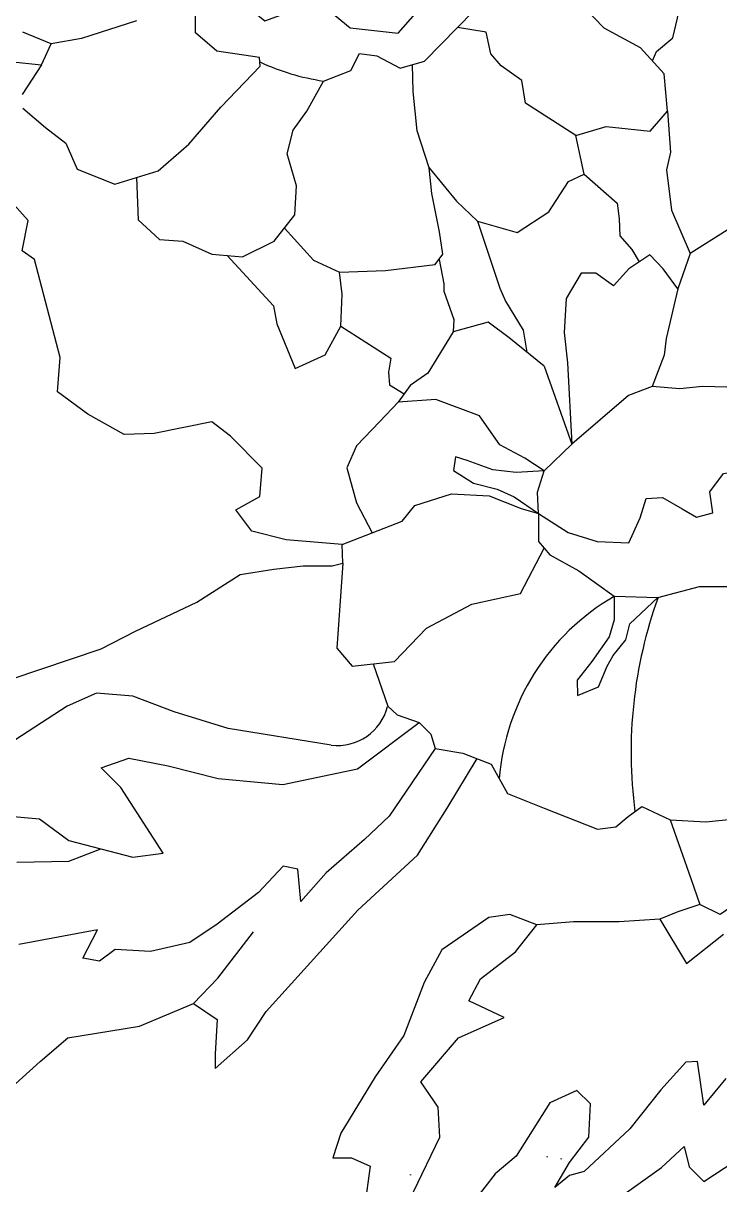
# Model space of a CAD drawing. Header units: millimetres. Extents: x 607619 to 1211550, y 1310734 to 2622648.
# Drawn here: x 607654.7 to 607655.271, y 1311006.92 to 1311007.871 of the extents above; entities that cross this region are included whole.
import ezdxf

# ---------------------------------------------------------------- set-up
doc = ezdxf.new("R2010")
doc.units = ezdxf.units.MM
doc.layers.add('elenarbi-free_blocks', color=7, linetype='Continuous')

# ---------------------------------------------------------------- blocks, each defined once
blk = doc.blocks.new('A$C20C8591F')
at = {"layer": 'elenarbi-free_blocks', "color": 30}
for p, q in [((6.797, 16.458), (6.797, 16.717)), ((7.068, 16.225), (6.797, 16.458)), ((7.61, 16.145), (7.068, 16.225)), ((7.616, 16.034), (7.61, 16.145))]:
    blk.add_line(p, q, dxfattribs=at)
at = {"layer": 'elenarbi-free_blocks', "color": 50}
for p, q in [((6.046, 16.612), (5.349, 16.385)), ((4.964, 16.32), (4.604, 16.467)), ((5.349, 16.385), (4.964, 16.32)), ((4.84, 16.051), (4.964, 16.32)), ((4.84, 16.051), (4.596, 15.675)), ((7.116, 15.515), (7.616, 16.034)), ((4.603, 15.503), (4.892, 15.257)), ((6.709, 15.047), (7.116, 15.515)), ((4.892, 15.257), (5.151, 15.06)), ((5.151, 15.06), (5.292, 14.727)), ((6.321, 14.709), (6.709, 15.047)), ((5.292, 14.727), (5.773, 14.537)), ((5.773, 14.537), (6.321, 14.709))]:
    blk.add_line(p, q, dxfattribs=at)
at = {"layer": 'elenarbi-free_blocks', "color": 84}
for p, q in [((4.435, 16.096), (4.84, 16.051)), ((4.672, 14.077), (4.278, 14.515)), ((4.593, 13.694), (4.672, 14.077)), ((4.751, 13.582), (4.593, 13.694)), ((5.078, 12.34), (4.751, 13.582)), ((5.044, 11.902), (5.078, 12.34)), ((5.427, 11.621), (5.044, 11.902)), ((5.888, 11.362), (5.427, 11.621)), ((7.002, 11.52), (6.271, 11.374)), ((7.238, 11.34), (7.002, 11.52)), ((6.271, 11.374), (5.888, 11.362)), ((7.644, 10.932), (7.238, 11.34)), ((7.611, 10.572), (7.644, 10.932)), ((7.307, 10.404), (7.611, 10.572)), ((7.509, 10.134), (7.307, 10.404)), ((7.948, 10.022), (7.509, 10.134)), ((8.657, 9.965), (7.948, 10.022)), ((8.668, 9.729), (8.657, 9.965)), ((6.812, 9.235), (7.363, 9.583)), ((7.363, 9.583), (7.791, 9.651)), ((7.791, 9.651), (8.162, 9.696)), ((8.162, 9.696), (8.533, 9.696)), ((8.533, 9.696), (8.668, 9.729)), ((8.668, 9.729), (8.668, 9.729)), ((6.035, 8.864), (6.812, 9.235)), ((5.597, 8.639), (6.035, 8.864)), ((4.456, 8.257), (5.597, 8.639))]:
    blk.add_line(p, q, dxfattribs=at)
at = {"layer": 'elenarbi-free_blocks', "color": 30}
for points in [[(8.419, 15.847), (8.77, 15.979), (8.88, 16.198), (9.099, 16.165), (9.396, 16.012), (9.703, 16.1), (10.538, 16.955), (10.676, 17.128), (10.676, 17.395), (10.719, 17.646), (10.59, 17.827), (10.339, 18.086), (9.994, 18.31), (9.648, 18.457), (9.311, 18.664), (8.965, 18.656), (8.68, 18.586), (8.196, 18.466), (7.643, 18.267), (7.375, 18.163), (7.047, 17.896), (6.891, 17.576), (6.822, 17.188), (7.086, 17.117)], [(7.086, 17.117), (7.427, 17.231), (7.496, 17.033), (7.453, 16.791), (7.678, 16.61), (7.98, 16.722), (8.395, 17.015), (8.499, 16.739), (8.758, 16.523), (9.371, 16.454), (9.587, 16.705), (9.613, 17.153), (9.657, 17.387), (9.95, 17.231), (10.123, 17.136), (10.4, 17.438), (10.4, 17.438), (10.719, 17.646)], [(11.15, 10.36), (11.15, 10.002), (11.294, 9.832), (11.664, 9.631), (12.112, 9.307), (12.668, 9.292), (13.194, 9.431), (13.688, 9.431)], [(13.699, 11.956), (13.235, 11.971), (12.946, 11.94), (12.596, 11.971), (12.292, 11.857), (11.575, 11.24), (11.223, 10.9)], [(11.15, 10.36), (11.529, 10.115), (11.895, 10.001), (12.298, 9.986), (12.442, 10.305), (12.518, 10.548), (12.724, 10.563), (12.975, 10.419), (13.157, 10.313), (13.363, 10.366), (13.325, 10.632), (13.5, 10.867), (13.66, 10.89), (13.903, 10.738), (13.979, 10.867), (13.88, 11.156), (13.911, 11.369), (14.002, 11.658), (14.057, 11.834)]]:
    blk.add_lwpolyline(points, dxfattribs=at)
at = {"layer": 'elenarbi-free_blocks', "color": 50}
for points in [[(12.598, 16.103), (12.65, 16.221), (12.855, 16.396), (12.917, 16.647), (12.959, 16.91), (13.08, 17.081), (13.281, 17.235), (13.236, 17.482), (13.072, 17.654), (12.465, 17.886), (11.894, 17.986), (11.61, 17.971), (11.078, 17.814), (10.719, 17.646)], [(11.626, 15.154), (12.011, 15.27), (12.568, 15.21), (12.79, 15.466), (12.747, 15.937), (12.448, 16.27), (11.985, 16.518), (11.737, 16.775), (11.198, 16.929), (10.676, 17.128)], [(9.764, 14.747), (10.111, 14.324), (10.376, 14.068), (10.881, 13.923), (11.283, 14.188), (11.532, 14.573), (11.729, 14.667), (11.626, 15.154), (10.984, 15.565), (10.941, 15.855), (10.676, 16.039), (10.547, 16.193), (10.487, 16.467), (10.121, 16.527)], [(7.927, 13.981), (8.296, 13.574), (8.623, 13.421), (9.21, 13.443), (9.84, 13.519), (9.938, 13.65), (9.895, 13.932), (9.797, 14.421), (9.764, 14.747), (9.612, 15.214), (9.558, 15.714), (9.549, 16.056)], [(6.047, 14.623), (6.067, 14.084), (6.339, 13.834), (6.633, 13.813), (7.002, 13.65), (7.394, 13.617), (7.796, 13.813), (8.057, 14.149), (8.079, 14.519), (7.959, 14.921), (8.035, 15.225), (8.209, 15.464), (8.419, 15.847)], [(9.053, 8.449), (9.236, 7.911), (9.356, 7.805), (9.635, 7.705), (9.784, 7.557), (9.837, 7.377), (10.19, 7.317), (10.549, 7.178), (10.756, 6.805), (11.222, 6.619), (11.901, 6.353), (12.134, 6.38), (12.289, 6.512), (12.462, 6.638), (12.821, 6.472), (13.274, 6.445), (13.647, 6.485)], [(13.546, 13.953), (13.077, 13.66), (12.918, 13.209), (12.773, 12.578), (12.748, 12.369), (12.596, 11.971)], [(12.918, 13.209), (12.732, 13.465), (12.564, 13.641), (12.296, 13.465), (12.103, 13.248), (11.877, 13.407), (11.693, 13.407), (11.5, 13.089), (11.475, 12.654), (11.517, 12.269)], [(11.224, 12.227), (10.78, 12.587), (10.512, 12.788), (10.068, 12.662), (9.747, 12.141), (9.747, 12.141), (9.521, 11.982), (9.37, 11.771)], [(11.517, 12.269), (11.575, 11.24)], [(11.224, 12.227), (11.575, 11.24)], [(8.657, 9.965), (9.419, 10.262), (9.579, 10.459), (10.045, 10.606), (10.524, 10.581), (10.929, 10.422), (11.15, 10.36), (11.137, 10.63), (11.223, 10.9), (10.978, 11.059), (10.659, 11.231), (10.401, 11.599), (9.849, 11.807), (9.37, 11.771), (9.137, 11.525), (8.842, 11.219), (8.719, 10.937), (8.842, 10.495), (9.038, 10.114)], [(11.223, 10.9), (10.868, 10.879), (10.573, 10.912), (10.245, 11.033), (10.097, 11.079), (10.071, 10.905), (10.325, 10.745), (10.627, 10.665), (10.841, 10.571), (11.15, 10.36)], [(8.668, 9.729), (8.591, 8.651), (8.783, 8.42), (9.323, 8.478), (9.727, 8.901), (10.305, 9.209), (10.921, 9.344), (11.222, 9.917)], [(12.112, 9.307), (12.112, 9.008), (12.048, 8.795), (11.827, 8.481), (11.64, 8.243), (11.648, 8.047), (11.912, 8.158), (12.023, 8.421), (12.099, 8.557), (12.261, 8.753), (12.312, 8.957), (12.668, 9.292)]]:
    blk.add_lwpolyline(points, dxfattribs=at)
at = {"layer": 'elenarbi-free_blocks', "color": 84}
for points in [[(12.79, 15.466), (12.827, 14.945), (12.778, 14.721), (12.841, 14.209), (13.077, 13.66)], [(11.729, 14.667), (12.151, 14.299), (12.174, 14.098), (12.185, 13.881), (12.335, 13.708), (12.43, 13.553)], [(10.376, 14.068), (10.66, 13.217), (10.732, 13.055), (10.957, 12.687), (11.002, 12.407)], [(7.198, 13.633), (7.787, 12.996), (7.83, 12.764), (8.063, 12.198), (8.44, 12.372), (8.643, 12.735), (8.658, 13.141), (8.623, 13.421)], [(9.889, 13.584), (9.948, 13.272), (9.948, 13.179), (10.076, 12.822), (10.068, 12.662)], [(8.643, 12.735), (9.275, 12.329), (9.247, 12.15), (9.261, 11.993), (9.445, 11.876)], [(8.52, 7.417), (7.211, 7.629), (6.525, 7.84), (6.001, 8.04), (5.54, 8.077), (5.166, 7.915), (3.916, 7.105), (3.38, 6.806), (4.003, 6.557), (4.814, 6.482), (5.188, 6.208), (5.998, 5.997), (6.385, 6.046), (5.849, 6.881), (5.599, 7.13), (5.948, 7.254), (6.447, 7.155), (7.083, 6.993), (7.906, 6.918), (8.853, 7.117), (9.635, 7.705)], [(9.837, 7.377), (9.253, 6.518), (8.942, 6.22), (8.455, 5.796), (8.131, 5.435), (8.131, 5.435), (8.094, 5.846), (7.907, 5.883), (7.595, 5.547), (7.071, 5.148), (6.722, 4.912), (6.224, 4.8), (6.224, 4.8), (5.775, 4.825), (5.575, 4.675), (5.363, 4.713), (5.551, 5.074), (5.551, 5.074), (4.553, 4.887)], [(4.528, 5.933), (5.189, 5.946), (5.593, 6.102)], [(12.821, 6.472), (13.085, 5.725), (13.198, 5.394), (12.919, 5.301), (12.691, 5.208), (12.174, 5.177), (11.595, 5.177), (11.129, 5.136), (10.788, 5.27), (10.519, 5.229), (9.925, 4.82), (9.698, 4.407), (9.439, 3.735), (9.077, 3.208), (8.642, 2.495), (8.538, 2.18), (8.776, 2.18), (9.014, 2.076), (8.942, 1.549)], [(12.09, 1.612), (12.711, 2.057), (13.001, 2.326), (13.063, 2.067), (13.249, 1.881), (13.642, 2.14), (13.663, 1.716)], [(14.263, 2.067), (14.503, 2.493), (14.72, 2.968), (15.02, 3.361), (15.279, 3.702), (15.404, 4.235), (15.425, 4.535), (15.135, 4.938), (14.628, 5.144), (14.369, 5.279), (14.256, 5.527), (13.769, 5.486), (13.459, 5.268), (13.198, 5.394)]]:
    blk.add_lwpolyline(points, dxfattribs=at)
at = {"layer": 'elenarbi-free_blocks', "color": 90}
for points in [[(6.77, 4.138), (7.069, 3.938), (7.044, 3.502), (7.044, 3.316), (7.455, 3.677), (7.692, 4.038), (8.855, 5.325), (9.615, 6.022), (9.989, 6.62), (10.37, 7.247)], [(4.463, 3.079), (4.825, 3.403), (5.174, 3.702), (6.084, 3.851), (6.77, 4.138), (7.081, 4.461), (7.53, 5.047)], [(12.691, 5.208), (13.032, 4.647), (13.032, 4.647), (13.5, 5.02)], [(13.53, 3.188), (13.251, 2.847), (13.168, 3.405), (13.023, 3.395), (12.702, 3.043), (12.309, 2.547), (11.73, 2.009), (11.543, 1.958), (11.357, 1.803), (11.543, 2.123), (11.792, 2.444), (11.812, 2.867), (11.636, 3.033), (11.295, 2.878), (10.868, 2.203), (10.599, 1.976), (10.206, 1.469)], [(9.564, 1.748), (9.896, 2.441), (9.875, 2.823), (9.658, 3.144), (10.134, 3.702), (10.713, 3.96), (10.268, 4.172), (10.413, 4.451), (10.858, 4.793), (11.129, 5.136)]]:
    blk.add_lwpolyline(points, dxfattribs=at)
at = {"layer": 'elenarbi-free_blocks', "color": 30}
blk.add_arc((8.854, 18.759), 2.944, 245.0828, 261.5102, dxfattribs=at)
at = {"layer": 'elenarbi-free_blocks', "color": 50}
for centre, radius, start, end in [((13.588, 6.759), 2.944, 120.0714, 175.4813), ((18.12, 7.33), 5.794, 160.2053, 187.4866)]:
    blk.add_arc(centre, radius, start, end, dxfattribs=at)
at = {"layer": 'elenarbi-free_blocks', "color": 84}
blk.add_arc((8.594, 8.075), 0.662, 263.5477, 345.632, dxfattribs=at)

msp = doc.modelspace()

# ---------------------------------------------------------------- hatches: boundary and pattern name
at = {"lineweight": 0}
h = msp.add_hatch(dxfattribs=at)
h.set_pattern_fill('AR-SAND', scale=0.214949, style=0)
h.set_pattern_definition([(37.5, (467700.62427, 1042515.6743), (-0.0135403658, 0.41416903983), [0, -0.3267226358, 0, -0.36541347426, 0, -0.34929229157]), (7.5, (467700.62427, 1042515.6743), (0.3804119144, 0.6066177639), [0, -0.17625826405, 0, -0.29448027043, 0, -0.1128482788]), (327.5, (467700.3599, 1042515.6743), (0.66938199825, 0.0012164085), [0, -0.10747455125, 0, -0.3869083845, 0, -0.5051303909]), (317.5, (467700.3599, 1042515.6743), (0.6461642157, 0.188655575), [0, -0.05373727563, 0, -0.25363994095, 0, -0.29018128838])])
h.paths.add_polyline_path([(607657.92453, 1311007.00584), (607652.79996, 1311007.00584), (607652.79996, 1311006.39642), (607657.92453, 1311006.39642)])

# ---------------------------------------------------------------- block references
at = {"color": 7, "lineweight": 0, "xscale": 0.06448473071309854, "yscale": 0.06448473071309854, "zscale": 0.06448473071309854}
msp.add_blockref('A$C20C8591F', (607654.40334, 1311006.80177), dxfattribs=at)

doc.saveas('drawing.dxf')
